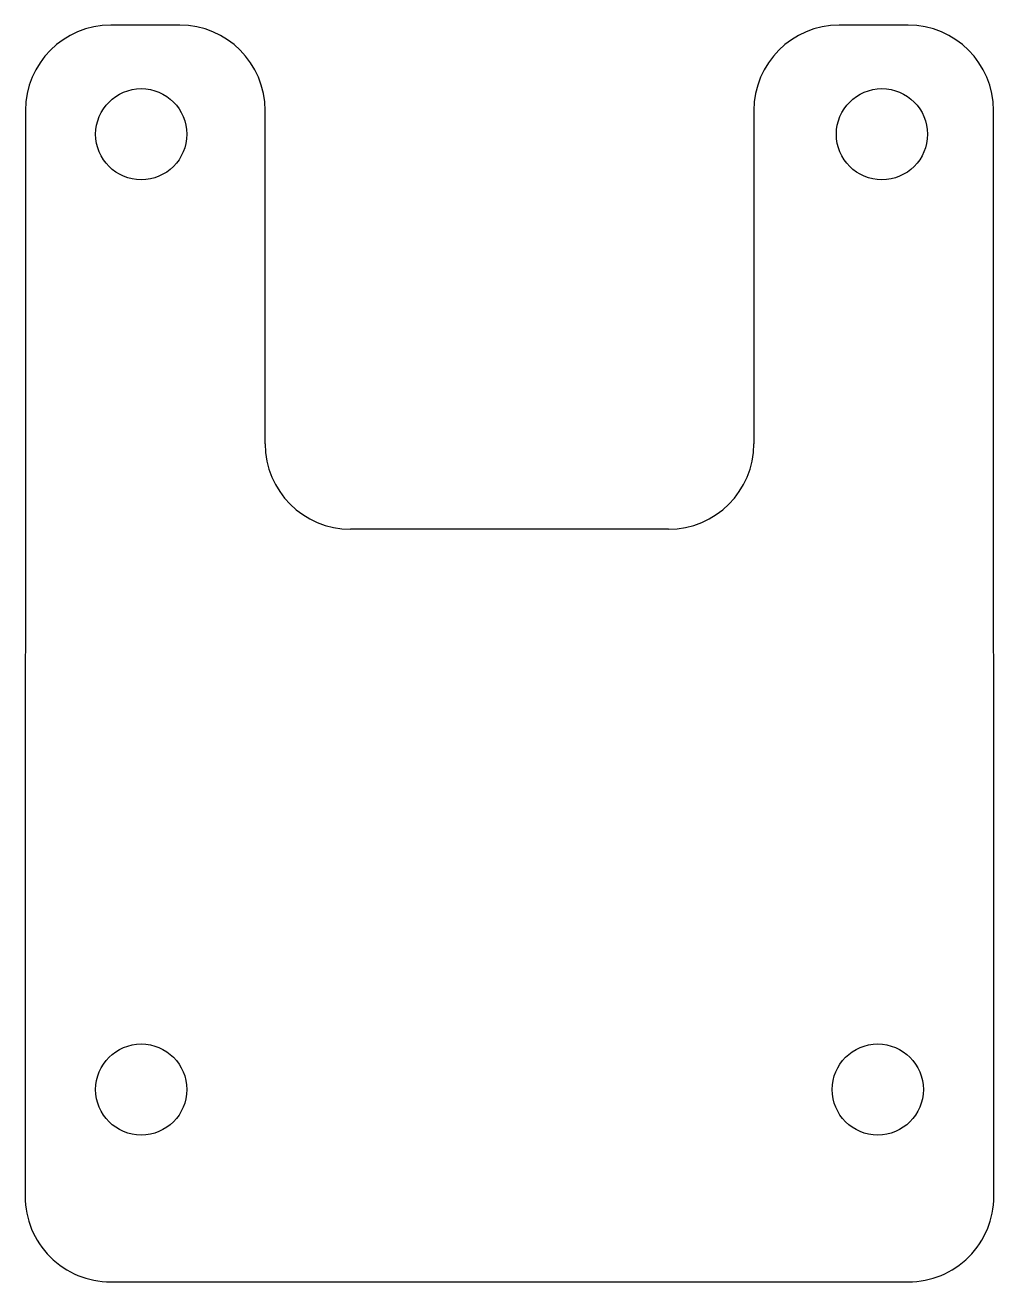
# Model space of a CAD drawing. Header units: millimetres. Extents: x 368.1 to 402.1, y 151.7 to 195.8.
import ezdxf

# ---------------------------------------------------------------- set-up
doc = ezdxf.new("R2010")
doc.units = ezdxf.units.MM
doc.header["$MEASUREMENT"] = 0
doc.layers.add('Top Plate', color=40, linetype='Continuous')

msp = doc.modelspace()

# ---------------------------------------------------------------- linework, layer by layer
at = {"layer": 'Top Plate'}
for p, q in [((373.504, 195.801), (371.091, 195.801)), ((399.073, 195.801), (396.66, 195.801)), ((368.091, 192.801), (368.079, 154.686)), ((376.504, 181.105), (376.504, 192.801)), ((393.66, 192.801), (393.66, 181.105)), ((402.084, 154.685), (402.073, 192.801)), ((390.66, 178.105), (379.504, 178.105)), ((371.079, 151.685), (399.084, 151.685))]:
    msp.add_line(p, q, dxfattribs=at)
for centre in [(372.155, 191.971), (398.155, 191.971), (372.155, 158.437), (398.009, 158.437)]:
    msp.add_circle(centre, 1.6, dxfattribs=at)
for centre, start, end in [((371.091, 192.801), 90, 180), ((373.504, 192.801), 0, 90), ((396.66, 192.801), 90, 180), ((399.073, 192.801), 0, 90), ((379.504, 181.105), 180, 270), ((390.66, 181.105), 270, 0), ((371.079, 154.685), 179.983, 270), ((399.084, 154.685), 270, 0.017)]:
    msp.add_arc(centre, 3, start, end, dxfattribs=at)

doc.saveas('drawing.dxf')
